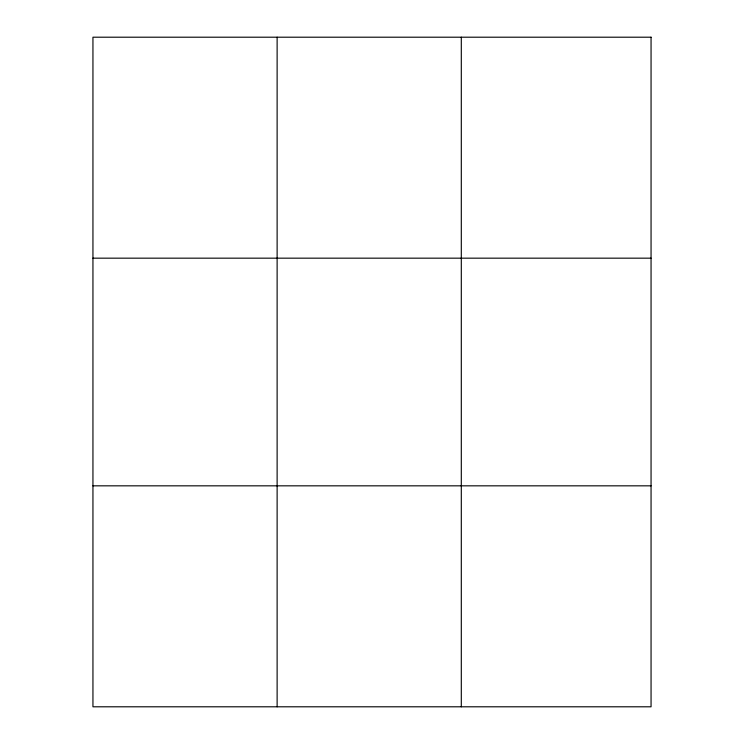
<?xml version="1.0" encoding="UTF-8"?>
<svg xmlns="http://www.w3.org/2000/svg" width="744" height="744" viewBox="0 0 744 744"><rect width="100%" height="100%" fill="white"/><g stroke="black" fill="none" stroke-linecap="round" stroke-linejoin="round"><path stroke-width="1.12" d="M277.121 37.2L277.121 706.8M461.299 37.2L461.299 706.8M92.944 258.168L651.056 258.168M92.944 485.832L651.056 485.832M651.056 37.2L651.056 706.8L92.944 706.8L92.944 37.2L651.056 37.2"/></g></svg>
